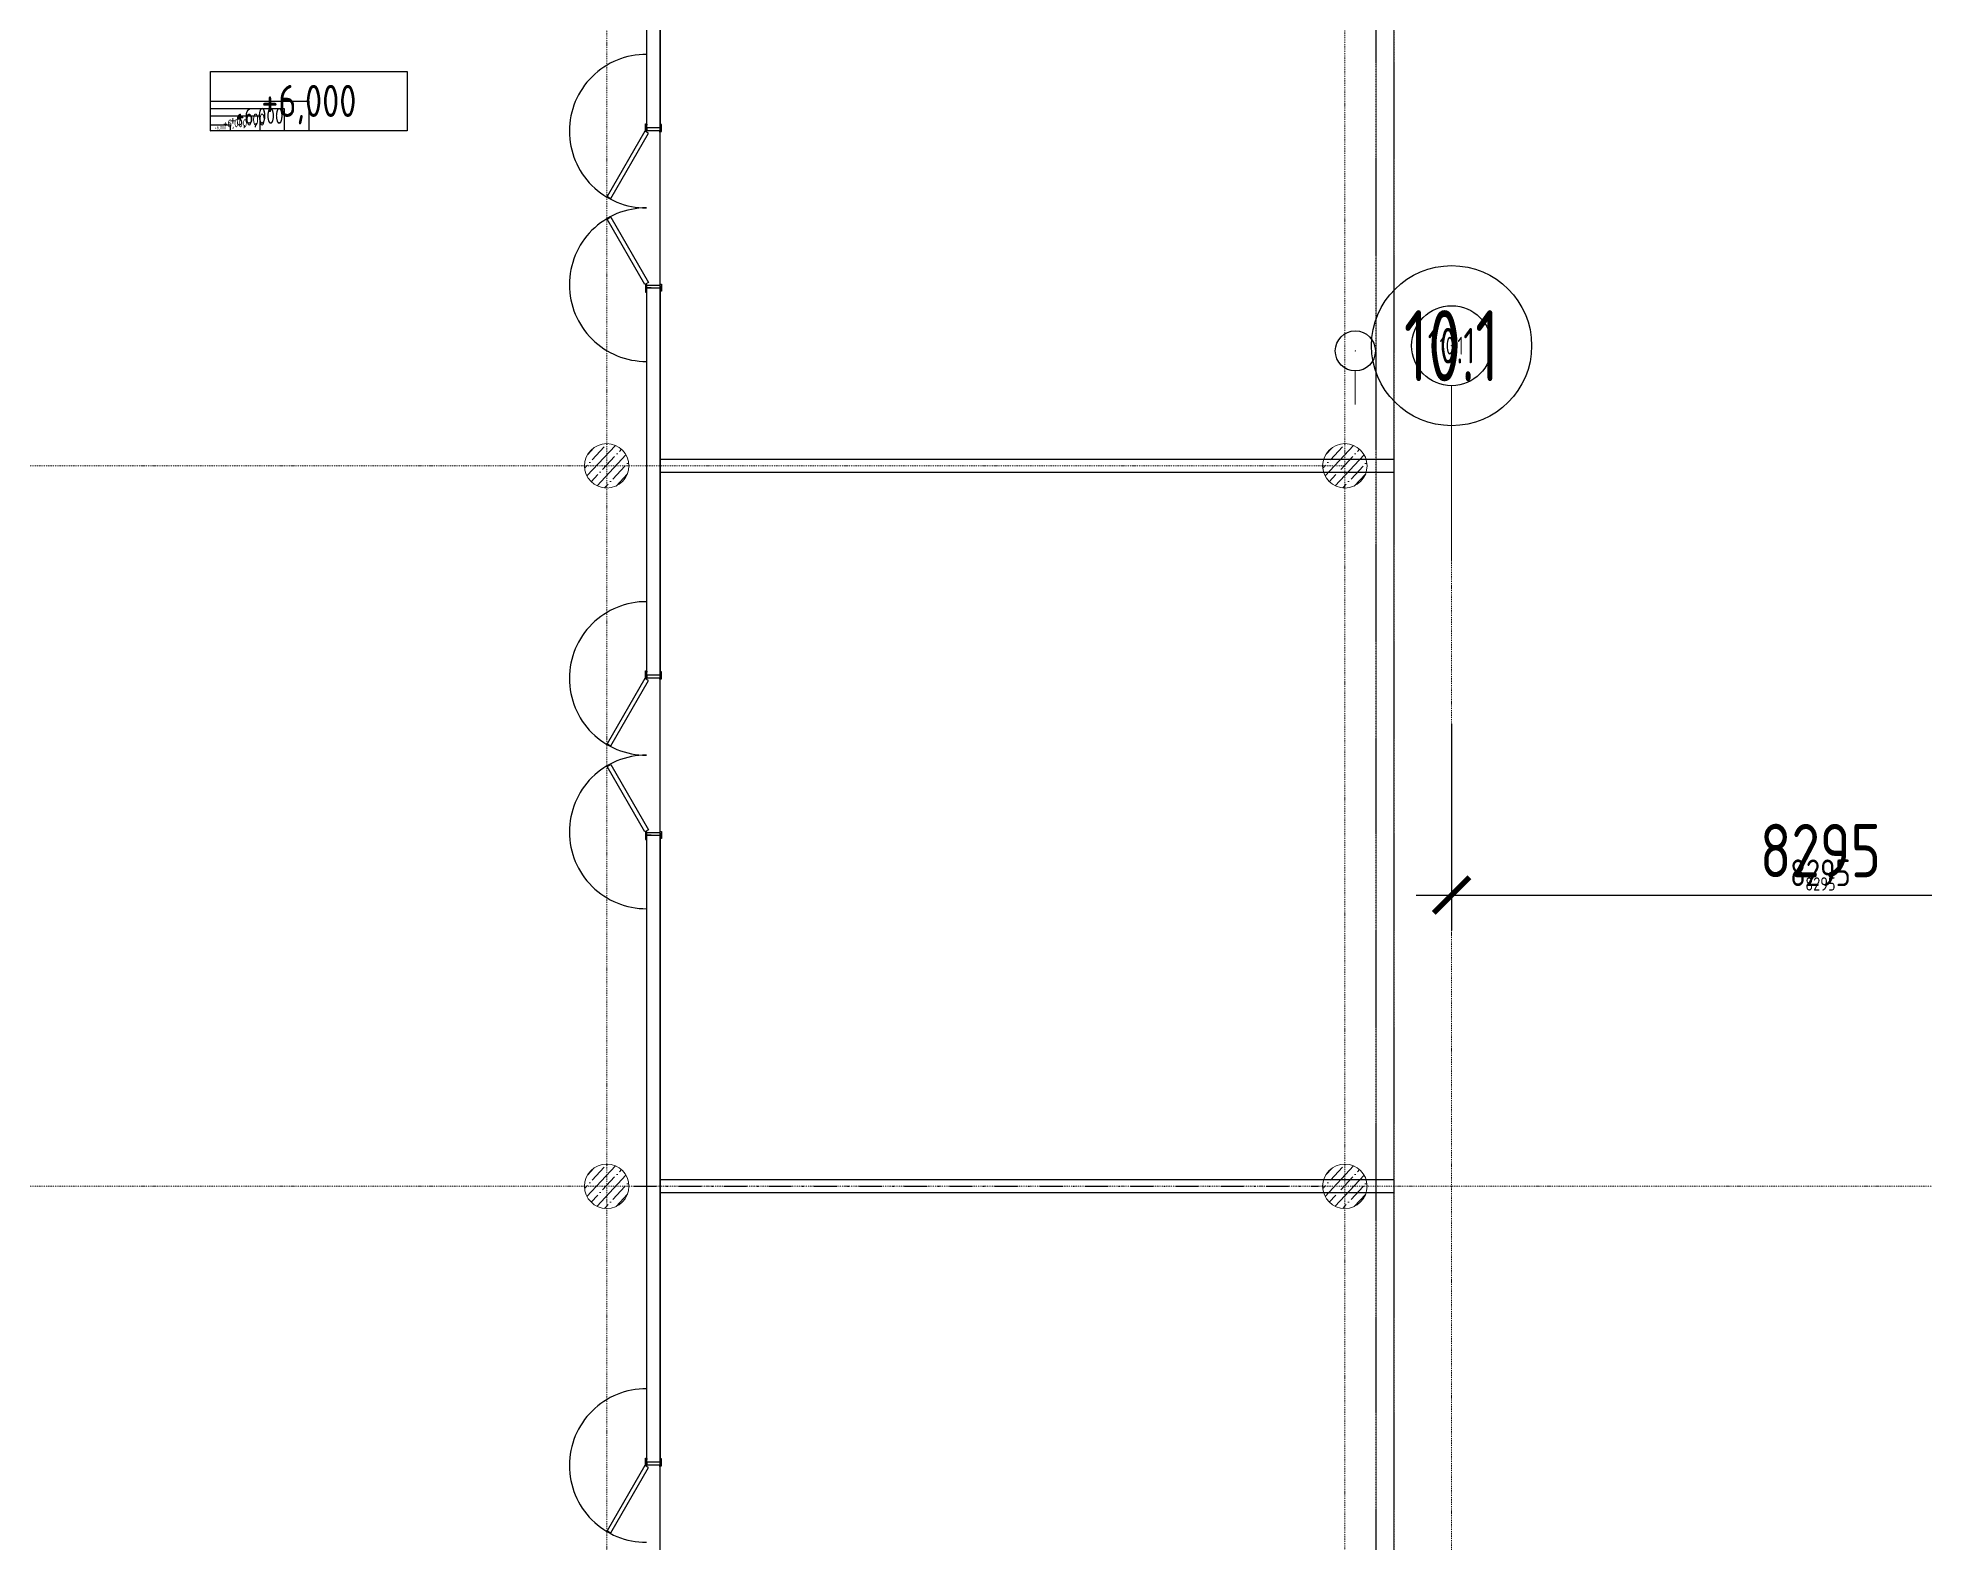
# Model space of a CAD drawing. Header units: millimetres. Extents: x -798 to 124478, y -405 to 121556.
# Drawn here: x 30879 to 52093, y 57976 to 74892 of the extents above; entities that cross this region are included whole.
import ezdxf
from ezdxf.enums import TextEntityAlignment as Align

# ---------------------------------------------------------------- set-up
doc = ezdxf.new("R2010")
doc.units = ezdxf.units.MM
for name, pattern in [('CENTER', [2, 1.25, -0.25, 0.25, -0.25]), ('PHANTOM2', [1.25, 0.625, -0.125, 0.125, -0.125, 0.125, -0.125]), ('Strichpunkt', [25.4, 12.7, -6.35, 0, -6.35])]:
    doc.linetypes.add(name, pattern=pattern)
for name, color, linetype in [('0 @ 0.1', 7, 'Continuous'), ('0 @ 0.2', 7, 'Continuous'), ('0 @ 100', 7, 'Continuous'), ('0 @ 20', 7, 'Continuous'), ('0 @ 200', 7, 'Continuous'), ('0 @ 50', 7, 'Continuous'), ('0 @ 75', 7, 'Continuous'), ('1', 7, 'Continuous'), ('1 @ 0.1', 7, 'Continuous'), ('1 @ 0.15', 7, 'Continuous'), ('1 @ 0.2', 7, 'Continuous'), ('1 @ 100', 7, 'Continuous'), ('1 @ 200', 7, 'Continuous'), ('1 @ 50', 7, 'Continuous'), ('A-ABOVE', 89, 'PHANTOM2'), ('A-DIM', 4, 'Continuous'), ('A-DIM @ 0.1', 4, 'Continuous'), ('A-DIM @ 0.15', 4, 'Continuous'), ('A-DIM @ 0.2', 4, 'Continuous'), ('A-DIM @ 100', 4, 'Continuous'), ('A-DIM @ 200', 4, 'Continuous'), ('A-DIM @ 50', 4, 'Continuous'), ('A-ЭСКИЗ', 250, 'Continuous')]:
    doc.layers.add(name, color=color, linetype=linetype)
for name, color, linetype, lineweight in [('A-AXES', 40, 'CENTER', 5), ('A-Hatch', 253, 'Continuous', 9), ('concreet', 5, 'Continuous', 15)]:
    doc.layers.add(name, color=color, linetype=linetype, lineweight=lineweight)
doc.styles.add('Arch-Dim', font='romans.shx', dxfattribs={"width": 0.75})
doc.dimstyles.new('Масштабируемый', dxfattribs={"dimscale": 100, "dimtxt": 3, "dimasz": 2, "dimexe": 2, "dimexo": 2, "dimgap": 1, "dimtad": 1, "dimdec": 0, "dimzin": 3, "dimdsep": 46, "dimtxsty": 'Arch-Dim', "dimblk": 'ARCHTICK', "dimcen": 2.5, "dimdle": 2, "dimazin": 2, "dimtfac": 0.75, "dimtdec": 0, "dimtmove": 1, "dimatfit": 0, "dimfxl": 1, "dimtolj": 1, "dimtzin": 0, "dimarcsym": 0})

# ---------------------------------------------------------------- blocks, each defined once
blk = doc.blocks.new('*U74')
blk.add_lwpolyline([(0, 3.334192844002973), (11.05298594167689, 3.334192844002973), (11.05298594167689, 0), (0, 0)], close=True)
at = {"style": 'Arch-Dim', "width": 0.75}
blk.add_attdef('УРОВЕНЬ', text='', height=1.8, dxfattribs=at).set_placement((5.526492970838444, 0.7736720477885682), align=Align.CENTER)
blk = doc.blocks.new('*U749')
at = {"layer": '0 @ 0.1', "transparency": 33554687, "xscale": 0.1, "yscale": 0.1, "zscale": 0.1}
blk.add_blockref('*U74', (32822.74386684538, 73846.79767627265), dxfattribs=at).add_auto_attribs({'УРОВЕНЬ': '+6,000'})
at = {"layer": '0 @ 0.2', "transparency": 33554687, "xscale": 0.2, "yscale": 0.2, "zscale": 0.2}
blk.add_blockref('*U74', (32822.74386684538, 73846.79767627265), dxfattribs=at).add_auto_attribs({'УРОВЕНЬ': '+6,000'})
at = {"layer": '0 @ 100', "transparency": 33554687, "xscale": 100, "yscale": 100, "zscale": 100}
blk.add_blockref('*U74', (32822.74386684538, 73846.79767627265), dxfattribs=at).add_auto_attribs({'УРОВЕНЬ': '+6,000'})
at = {"layer": '0 @ 20', "transparency": 33554687, "xscale": 20, "yscale": 20, "zscale": 20}
blk.add_blockref('*U74', (32822.74386684538, 73846.79767627265), dxfattribs=at).add_auto_attribs({'УРОВЕНЬ': '+6,000'})
at = {"layer": '0 @ 200', "transparency": 33554687, "xscale": 200, "yscale": 200, "zscale": 200}
blk.add_blockref('*U74', (32822.74386684538, 73846.79767627265), dxfattribs=at).add_auto_attribs({'УРОВЕНЬ': '+6,000'})
at = {"layer": '0 @ 50', "transparency": 33554687, "xscale": 50, "yscale": 50, "zscale": 50}
blk.add_blockref('*U74', (32822.74386684538, 73846.79767627265), dxfattribs=at).add_auto_attribs({'УРОВЕНЬ': '+6,000'})
at = {"layer": '0 @ 75', "transparency": 33554687, "xscale": 75, "yscale": 75, "zscale": 75}
blk.add_blockref('*U74', (32822.74386684538, 73846.79767627265), dxfattribs=at).add_auto_attribs({'УРОВЕНЬ': '+6,000'})
blk = doc.blocks.new('_ArchTick')
at = {"color": 0, "linetype": 'ByBlock', "const_width": 0.15}
blk.add_lwpolyline([(-0.5, -0.5), (0.5, 0.5)], dxfattribs=at)
blk = doc.blocks.new('*D381')
at = {"layer": 'A-DIM', "color": 0, "lineweight": -2, "ltscale": 50, "transparency": 16777216}
for p, q in [((2206196.667771273, -2366844.346317539), (2206196.667771273, -2368771.264945456)), ((2214491.667771271, -2368053.485887385), (2214491.667771271, -2367971.264945456)), ((2205796.667771273, -2368371.264945456), (2214891.667771271, -2368371.264945456))]:
    blk.add_line(p, q, dxfattribs=at)
at = {"layer": 'Defpoints', "color": 0, "ltscale": 50, "transparency": 16777216}
for p in [(2206196.667771273, -2366444.346317539), (2214491.667771271, -2368371.264945456), (2214491.667771271, -2368453.485887385)]:
    blk.add_point(p, dxfattribs=at)
at = {"layer": 'A-DIM', "color": 0, "lineweight": -2, "ltscale": 50, "transparency": 16777216, "xscale": 400, "yscale": 400, "zscale": 400, "rotation": 180}
blk.add_blockref('_ArchTick', (2206196.667771273, -2368371.264945456), dxfattribs=at)
at = {"layer": 'A-DIM', "color": 0, "lineweight": -2, "ltscale": 50, "transparency": 16777216, "xscale": 400, "yscale": 400, "zscale": 400}
blk.add_blockref('_ArchTick', (2214491.667771271, -2368371.264945456), dxfattribs=at)
at = {"layer": 'A-DIM', "color": 0, "ltscale": 50, "transparency": 16777216, "insert": (2210344.167771272, -2367871.264945456), "char_height": 600, "attachment_point": 5, "style": 'Arch-Dim'}
blk.add_mtext('\\A1;8295', dxfattribs=at)
blk = doc.blocks.new('*D382')
at = {"layer": 'A-DIM', "color": 0, "lineweight": -2, "ltscale": 50, "transparency": 16777216}
for p, q in [((2206196.667771273, -2366444.646317538), (2206196.667771273, -2368371.564945456)), ((2206196.367771273, -2368371.264945456), (2214491.967771271, -2368371.264945456)), ((2214491.667771271, -2368453.185887386), (2214491.667771271, -2368370.964945456))]:
    blk.add_line(p, q, dxfattribs=at)
at = {"layer": 'Defpoints', "color": 0, "ltscale": 50, "transparency": 16777216}
for p in [(2206196.667771273, -2366444.346317539), (2214491.667771271, -2368371.264945456), (2214491.667771271, -2368453.485887385)]:
    blk.add_point(p, dxfattribs=at)
at = {"layer": 'A-DIM', "color": 0, "lineweight": -2, "ltscale": 50, "transparency": 16777216, "xscale": 0.3, "yscale": 0.3, "zscale": 0.3, "rotation": 180}
blk.add_blockref('_ArchTick', (2206196.667771273, -2368371.264945456), dxfattribs=at)
at = {"layer": 'A-DIM', "color": 0, "lineweight": -2, "ltscale": 50, "transparency": 16777216, "xscale": 0.3, "yscale": 0.3, "zscale": 0.3}
blk.add_blockref('_ArchTick', (2214491.667771271, -2368371.264945456), dxfattribs=at)
at = {"layer": 'A-DIM', "color": 0, "ltscale": 50, "transparency": 16777216, "insert": (2210344.167771272, -2368370.889945456), "char_height": 0.45, "attachment_point": 5, "style": 'Arch-Dim'}
blk.add_mtext('\\A1;8295', dxfattribs=at)
blk = doc.blocks.new('*D383')
at = {"layer": 'A-DIM', "color": 0, "lineweight": -2, "ltscale": 50, "transparency": 16777216}
for p, q in [((2206196.667771273, -2366544.346317539), (2206196.667771273, -2368471.264945456)), ((2206096.667771273, -2368371.264945456), (2214591.667771271, -2368371.264945456)), ((2214491.667771271, -2368353.485887385), (2214491.667771271, -2368271.264945456))]:
    blk.add_line(p, q, dxfattribs=at)
at = {"layer": 'Defpoints', "color": 0, "ltscale": 50, "transparency": 16777216}
for p in [(2206196.667771273, -2366444.346317539), (2214491.667771271, -2368371.264945456), (2214491.667771271, -2368453.485887385)]:
    blk.add_point(p, dxfattribs=at)
at = {"layer": 'A-DIM', "color": 0, "lineweight": -2, "ltscale": 50, "transparency": 16777216, "xscale": 100, "yscale": 100, "zscale": 100, "rotation": 180}
blk.add_blockref('_ArchTick', (2206196.667771273, -2368371.264945456), dxfattribs=at)
at = {"layer": 'A-DIM', "color": 0, "lineweight": -2, "ltscale": 50, "transparency": 16777216, "xscale": 100, "yscale": 100, "zscale": 100}
blk.add_blockref('_ArchTick', (2214491.667771271, -2368371.264945456), dxfattribs=at)
at = {"layer": 'A-DIM', "color": 0, "ltscale": 50, "transparency": 16777216, "insert": (2210344.167771272, -2368246.264945456), "char_height": 150, "attachment_point": 5, "style": 'Arch-Dim'}
blk.add_mtext('\\A1;8295', dxfattribs=at)
blk = doc.blocks.new('*D385')
at = {"layer": 'A-DIM', "color": 0, "lineweight": -2, "ltscale": 50, "transparency": 16777216}
for p, q in [((2206196.667771273, -2366644.346317539), (2206196.667771273, -2368571.264945456)), ((2214491.667771271, -2368253.485887385), (2214491.667771271, -2368171.264945456)), ((2205996.667771273, -2368371.264945456), (2214691.667771271, -2368371.264945456))]:
    blk.add_line(p, q, dxfattribs=at)
at = {"layer": 'Defpoints', "color": 0, "ltscale": 50, "transparency": 16777216}
for p in [(2206196.667771273, -2366444.346317539), (2214491.667771271, -2368371.264945456), (2214491.667771271, -2368453.485887385)]:
    blk.add_point(p, dxfattribs=at)
at = {"layer": 'A-DIM', "color": 0, "lineweight": -2, "ltscale": 50, "transparency": 16777216, "xscale": 200, "yscale": 200, "zscale": 200, "rotation": 180}
blk.add_blockref('_ArchTick', (2206196.667771273, -2368371.264945456), dxfattribs=at)
at = {"layer": 'A-DIM', "color": 0, "lineweight": -2, "ltscale": 50, "transparency": 16777216, "xscale": 200, "yscale": 200, "zscale": 200}
blk.add_blockref('_ArchTick', (2214491.667771271, -2368371.264945456), dxfattribs=at)
at = {"layer": 'A-DIM', "color": 0, "ltscale": 50, "transparency": 16777216, "insert": (2210344.167771272, -2368121.264945456), "char_height": 300, "attachment_point": 5, "style": 'Arch-Dim'}
blk.add_mtext('\\A1;8295', dxfattribs=at)
blk = doc.blocks.new('*D386')
at = {"layer": 'A-DIM', "color": 0, "lineweight": -2, "ltscale": 50, "transparency": 16777216}
for p, q in [((2206196.667771273, -2366444.746317538), (2206196.667771273, -2368371.664945456)), ((2206196.267771273, -2368371.264945456), (2214492.067771271, -2368371.264945456)), ((2214491.667771271, -2368453.085887386), (2214491.667771271, -2368370.864945456))]:
    blk.add_line(p, q, dxfattribs=at)
at = {"layer": 'Defpoints', "color": 0, "ltscale": 50, "transparency": 16777216}
for p in [(2206196.667771273, -2366444.346317539), (2214491.667771271, -2368371.264945456), (2214491.667771271, -2368453.485887385)]:
    blk.add_point(p, dxfattribs=at)
at = {"layer": 'A-DIM', "color": 0, "lineweight": -2, "ltscale": 50, "transparency": 16777216, "xscale": 0.4, "yscale": 0.4, "zscale": 0.4, "rotation": 180}
blk.add_blockref('_ArchTick', (2206196.667771273, -2368371.264945456), dxfattribs=at)
at = {"layer": 'A-DIM', "color": 0, "lineweight": -2, "ltscale": 50, "transparency": 16777216, "xscale": 0.4, "yscale": 0.4, "zscale": 0.4}
blk.add_blockref('_ArchTick', (2214491.667771271, -2368371.264945456), dxfattribs=at)
at = {"layer": 'A-DIM', "color": 0, "ltscale": 50, "transparency": 16777216, "insert": (2210344.167771272, -2368370.764945456), "char_height": 0.6000000000000001, "attachment_point": 5, "style": 'Arch-Dim'}
blk.add_mtext('\\A1;8295', dxfattribs=at)
blk = doc.blocks.new('*D387')
at = {"layer": 'A-DIM', "color": 0, "lineweight": -2, "ltscale": 50, "transparency": 16777216}
for p, q in [((2206196.667771273, -2366444.546317539), (2206196.667771273, -2368371.464945456)), ((2206196.467771273, -2368371.264945456), (2214491.867771272, -2368371.264945456)), ((2214491.667771271, -2368453.285887385), (2214491.667771271, -2368371.064945456))]:
    blk.add_line(p, q, dxfattribs=at)
at = {"layer": 'Defpoints', "color": 0, "ltscale": 50, "transparency": 16777216}
for p in [(2206196.667771273, -2366444.346317539), (2214491.667771271, -2368371.264945456), (2214491.667771271, -2368453.485887385)]:
    blk.add_point(p, dxfattribs=at)
at = {"layer": 'A-DIM', "color": 0, "lineweight": -2, "ltscale": 50, "transparency": 16777216, "xscale": 0.2, "yscale": 0.2, "zscale": 0.2, "rotation": 180}
blk.add_blockref('_ArchTick', (2206196.667771273, -2368371.264945456), dxfattribs=at)
at = {"layer": 'A-DIM', "color": 0, "lineweight": -2, "ltscale": 50, "transparency": 16777216, "xscale": 0.2, "yscale": 0.2, "zscale": 0.2}
blk.add_blockref('_ArchTick', (2214491.667771271, -2368371.264945456), dxfattribs=at)
at = {"layer": 'A-DIM', "color": 0, "ltscale": 50, "transparency": 16777216, "insert": (2210344.167771272, -2368371.014945456), "char_height": 0.3, "attachment_point": 5, "style": 'Arch-Dim'}
blk.add_mtext('\\A1;8295', dxfattribs=at)
blk = doc.blocks.new('*U86')
at = {"color": 4, "lineweight": 9}
blk.add_line((4.308280753848363e-13, -4.500000000000001), (1.157720528449143e-12, -12.0692355104693), dxfattribs=at)
at = {"color": 5, "linetype": 'Continuous', "lineweight": 25}
blk.add_circle((0, -8.881784197001252e-16), 4.5, dxfattribs=at)
at = {"color": 5, "linetype": 'Continuous', "lineweight": 25, "style": 'Arch-Dim', "width": 0.65}
blk.add_attdef('Ось', text='', height=4, dxfattribs=at).set_placement((0, -8.881784197001252e-16), align=Align.MIDDLE)
blk = doc.blocks.new('*U897')
at = {"layer": '1 @ 0.1', "transparency": 33554687}
ref = blk.add_blockref('*U86', (2206196.667771269, -2362194.662956941), dxfattribs=dict(at, xscale=0.1, yscale=0.1, zscale=0.1))
ref.add_attrib('Ось', '10.1', dxfattribs={"layer": '0', "color": 5, "linetype": 'Continuous', "lineweight": 25, "height": 0.4, "style": 'Arch-Dim', "width": 0.65}).set_placement((2205114.61048793, -2362253.370360222), align=Align.MIDDLE)
at = {"layer": '1 @ 0.15', "transparency": 33554687, "xscale": 0.15, "yscale": 0.15, "zscale": 0.15}
blk.add_blockref('*U86', (2205114.069188639, -2362253.399728608), dxfattribs=at).add_auto_attribs({'Ось': '10.1'})
at = {"layer": '1 @ 0.2', "transparency": 33554687, "xscale": 0.2, "yscale": 0.2, "zscale": 0.2}
blk.add_blockref('*U86', (2206196.667771269, -2362194.662956941), dxfattribs=at).add_auto_attribs({'Ось': '10.1'})
at = {"layer": '1 @ 100', "transparency": 33554687, "xscale": 100, "yscale": 100, "zscale": 100}
blk.add_blockref('*U86', (2206196.667771269, -2362194.662956941), dxfattribs=at).add_auto_attribs({'Ось': '10.1'})
at = {"layer": '1 @ 200', "transparency": 33554687, "xscale": 200, "yscale": 200, "zscale": 200}
blk.add_blockref('*U86', (2206196.667771269, -2362194.662956941), dxfattribs=at).add_auto_attribs({'Ось': '10.1'})
at = {"layer": '1 @ 50', "transparency": 33554687}
ref = blk.add_blockref('*U86', (2205114.069188639, -2362253.399728608), dxfattribs=dict(at, xscale=50, yscale=50, zscale=50))
ref.add_attrib('Ось', '10.1', dxfattribs={"layer": '0', "color": 5, "linetype": 'Continuous', "lineweight": 25, "height": 200, "style": 'Arch-Dim', "width": 0.65}).set_placement((2206196.667771269, -2362194.662956941), align=Align.MIDDLE)
blk = doc.blocks.new('*U844')
at = {"layer": 'A-DIM @ 0.1', "ltscale": 50, "transparency": 33554687}
dim = blk.add_linear_dim(base=(2214491.667771271, -2368371.264945456), p1=(2206196.667771273, -2366444.346317539), p2=(2214491.667771271, -2368453.485887385), dimstyle='Масштабируемый', override={"dimscale": 0.1, "dimtix": 0, "dimtofl": 1, "dimtmove": 1, "dimatfit": 0}, dxfattribs=at)
dim.commit()
dim.dimension.update_dxf_attribs({"geometry": '*D387', "text_midpoint": (2210344.167771272, -2368371.014945456)})
at = {"layer": 'A-DIM @ 0.15', "ltscale": 50, "transparency": 33554687}
dim = blk.add_linear_dim(base=(2214491.667771271, -2368371.264945456), p1=(2206196.667771273, -2366444.346317539), p2=(2214491.667771271, -2368453.485887385), dimstyle='Масштабируемый', override={"dimscale": 0.15, "dimtix": 0, "dimtofl": 1, "dimtmove": 1, "dimatfit": 0}, dxfattribs=at)
dim.commit()
dim.dimension.update_dxf_attribs({"geometry": '*D382', "text_midpoint": (2210344.167771272, -2368370.889945456)})
at = {"layer": 'A-DIM @ 0.2', "ltscale": 50, "transparency": 33554687}
dim = blk.add_linear_dim(base=(2214491.667771271, -2368371.264945456), p1=(2206196.667771273, -2366444.346317539), p2=(2214491.667771271, -2368453.485887385), dimstyle='Масштабируемый', override={"dimscale": 0.2, "dimtix": 0, "dimtofl": 1, "dimtmove": 1, "dimatfit": 0}, dxfattribs=at)
dim.commit()
dim.dimension.update_dxf_attribs({"geometry": '*D386', "text_midpoint": (2210344.167771272, -2368370.764945456)})
at = {"layer": 'A-DIM @ 100', "ltscale": 50, "transparency": 33554687}
dim = blk.add_linear_dim(base=(2214491.667771271, -2368371.264945456), p1=(2206196.667771273, -2366444.346317539), p2=(2214491.667771271, -2368453.485887385), dimstyle='Масштабируемый', override={"dimscale": 100, "dimtix": 0, "dimtofl": 1, "dimtmove": 1, "dimatfit": 0}, dxfattribs=at)
dim.commit()
dim.dimension.update_dxf_attribs({"geometry": '*D385', "text_midpoint": (2210344.167771272, -2368121.264945456)})
at = {"layer": 'A-DIM @ 200', "ltscale": 50, "transparency": 33554687}
dim = blk.add_linear_dim(base=(2214491.667771271, -2368371.264945456), p1=(2206196.667771273, -2366444.346317539), p2=(2214491.667771271, -2368453.485887385), dimstyle='Масштабируемый', override={"dimscale": 200, "dimtix": 0, "dimtofl": 1, "dimtmove": 1, "dimatfit": 0}, dxfattribs=at)
dim.commit()
dim.dimension.update_dxf_attribs({"geometry": '*D381', "text_midpoint": (2210344.167771272, -2367871.264945456)})
at = {"layer": 'A-DIM @ 50', "ltscale": 50, "transparency": 33554687}
dim = blk.add_linear_dim(base=(2214491.667771271, -2368371.264945456), p1=(2206196.667771273, -2366444.346317539), p2=(2214491.667771271, -2368453.485887385), dimstyle='Масштабируемый', override={"dimscale": 50, "dimtix": 0, "dimtofl": 1, "dimtmove": 1, "dimatfit": 0}, dxfattribs=at)
dim.commit()
dim.dimension.update_dxf_attribs({"geometry": '*D383', "text_midpoint": (2210344.167771272, -2368246.264945456)})
blk = doc.blocks.new('оси 2')
at = {"layer": 'A-AXES', "linetype": 'Strichpunkt', "transparency": 33554687}
for p, q in [((2196696.667771269, -2332747.933194606), (2196696.667771292, -2401097.987776231)), ((2204996.667771267, -2332741.519587612), (2204996.667771292, -2400515.886534483)), ((2206196.667771268, -2362644.662956941), (2206196.667771292, -2400515.886534483)), ((2162290.79141039, -2363545.519644065), (2204996.667771278, -2363545.519644073)), ((2162290.79141039, -2371645.519644065), (2207937.630940329, -2371645.519644073)), ((2282096.996057003, -2371645.519643608), (2207937.630940329, -2371645.519644073))]:
    blk.add_line(p, q, dxfattribs=at)
at = {"layer": '1', "color": 5}
blk.add_blockref('*U897', (0, 0), dxfattribs=at)
at = {"layer": 'A-DIM', "color": 5}
blk.add_blockref('*U844', (0, 0), dxfattribs=at)

msp = doc.modelspace()

# ---------------------------------------------------------------- hatches: boundary and pattern name
at = {"layer": 'A-Hatch'}
h = msp.add_hatch(dxfattribs=at)
h.set_pattern_fill('ANSI35', color=256, scale=24.99999999999999, angle=-177.9339325607498, style=0)
h.set_pattern_definition([(227.0660674392502, (-71834.37034983176, -601058.1833643303), (116.2271652595825, -108.1332906912653), []), (227.0660674392502, (-71946.55062626197, -601062.2303033625), (116.2271652595825, -108.1332906912653), [198.4374999999999, -39.68749999999999, 0, -39.68749999999999])])
edge = h.paths.add_edge_path()
edge.add_arc((37277.58280747023, 70078.6422306634), 249.9999999999661, 233.7637525865332, 329.25658320030146, ccw=False)
edge.add_arc((37277.23327407858, 70078.57262609755), 249.7373591703176, 89.95871700835539, 233.818994382274, ccw=False)
edge.add_arc((37277.96207133506, 70078.63838231745), 249.6721414008858, -30.787149588277316, 90.12595369135192, ccw=False)
h = msp.add_hatch(dxfattribs=at)
h.set_pattern_fill('ANSI35', color=256, scale=24.99999999999999, angle=-177.9339325607498, style=0)
h.set_pattern_definition([(227.0660674392502, (-63534.37034982757, -601058.1833643322), (116.2271652595825, -108.1332906912653), []), (227.0660674392502, (-63646.55062625778, -601062.2303033643), (116.2271652595825, -108.1332906912653), [198.4374999999999, -39.68749999999999, 0, -39.68749999999999])])
edge = h.paths.add_edge_path()
edge.add_arc((45577.58280747419, 70078.64223066154), 249.9999999999661, 233.7637525865332, 329.25658320030146, ccw=False)
edge.add_arc((45577.2332740823, 70078.57262609569), 249.7373591703176, 89.95871700835539, 233.818994382274, ccw=False)
edge.add_arc((45577.96207133902, 70078.63838231559), 249.6721414008858, -30.787149588277316, 90.12595369135192, ccw=False)
h = msp.add_hatch(dxfattribs=at)
h.set_pattern_fill('ANSI35', color=256, scale=24.99999999999999, angle=-177.9339325607498, style=0)
h.set_pattern_definition([(227.0660674392502, (-71834.37034982431, -609158.1833643303), (116.2271652595825, -108.1332906912653), []), (227.0660674392502, (-71946.55062625452, -609162.2303033625), (116.2271652595825, -108.1332906912653), [198.4374999999999, -39.68749999999999, 0, -39.68749999999999])])
edge = h.paths.add_edge_path()
edge.add_arc((37277.58280747745, 61978.64223066341), 249.9999999999661, 233.7637525865332, 329.25658320030146, ccw=False)
edge.add_arc((37277.23327408556, 61978.57262609756), 249.7373591703176, 89.95871700835539, 233.818994382274, ccw=False)
edge.add_arc((37277.96207134228, 61978.63838231746), 249.6721414008858, -30.787149588277316, 90.12595369135192, ccw=False)
h = msp.add_hatch(dxfattribs=at)
h.set_pattern_fill('ANSI35', color=256, scale=24.99999999999999, angle=-177.9339325607498, style=0)
h.set_pattern_definition([(227.0660674392502, (-63534.37034982478, -609158.1833643266), (116.2271652595825, -108.1332906912653), []), (227.0660674392502, (-63646.55062625499, -609162.2303033588), (116.2271652595825, -108.1332906912653), [198.4374999999999, -39.68749999999999, 0, -39.68749999999999])])
edge = h.paths.add_edge_path()
edge.add_arc((45577.58280747698, 61978.64223066714), 249.9999999999661, 233.7637525865332, 329.25658320030146, ccw=False)
edge.add_arc((45577.2332740851, 61978.57262610128), 249.7373591703176, 89.95871700835539, 233.818994382274, ccw=False)
edge.add_arc((45577.96207134181, 61978.63838232119), 249.6721414008858, -30.787149588277316, 90.12595369135192, ccw=False)

# ---------------------------------------------------------------- linework, layer by layer
at = {"linetype": 'Continuous'}
for p, q in [((37877.58280984627, 55054.14217218334), (37877.58280984627, 77878.64217218333)), ((37706.88280984631, 73841.40217218311), (37282.7628098462, 73106.79217218324)), ((37747.2628098462, 73818.13277218347), (37706.88280984631, 73841.43277218328)), ((37712.06280984625, 73847.64277218324), (37712.06280984625, 73925.2327721831)), ((37712.06280984625, 73925.2327721831), (37724.48280984641, 73925.2327721831)), ((37724.58280984627, 73847.64277218324), (37712.06280984625, 73847.64277218324)), ((37727.58280984627, 73910.61277218298), (37721.48280984641, 73906.43277218328)), ((37721.48280984641, 73906.43277218328), (37721.48280984641, 73868.33277218319)), ((37721.48280984641, 73868.33277218319), (37727.58280984627, 73864.2327721831)), ((37724.48280984641, 73925.2327721831), (37724.48280984641, 73922.13277218347)), ((37724.48280984641, 73922.13277218347), (37727.58280984627, 73922.13277218347)), ((37727.58280984627, 73850.83277218319), (37724.58280984627, 73850.74277218334)), ((37724.58280984627, 73850.74277218334), (37724.58280984627, 73847.64277218324)), ((37727.58280984627, 73922.13277218347), (37727.58280984627, 73910.61277218298)), ((37877.5828098465, 73878.68277218328), (37727.58280984627, 73878.68277218328)), ((37727.58280984627, 73878.68277218328), (37727.58280984627, 73847.64277218324)), ((37727.58280984627, 73847.64277218324), (37876.21280984662, 73847.64277218324)), ((37876.21280984639, 73832.13277218347), (37876.21280984639, 73847.64277218324)), ((37877.58280984627, 73832.13277218347), (37876.21280984639, 73832.13277218347)), ((37880.68280984613, 73911.78277218337), (37877.58280984627, 73911.78277218337)), ((37877.58280984627, 73900.24277218334), (37883.68280984613, 73896.07277218341)), ((37883.67280984635, 73857.9827721831), (37877.58280984627, 73853.88277218347)), ((37877.58280984627, 73840.4827721831), (37880.57280984626, 73840.40277218302)), ((37880.57280984626, 73840.40277218302), (37880.57280984626, 73837.3027721834)), ((37880.57280984626, 73837.3027721834), (37893.09280984628, 73837.3027721834)), ((37880.68280984613, 73914.88277218347), (37880.68280984613, 73911.78277218337)), ((37893.11280984629, 73914.88277218347), (37880.68280984613, 73914.88277218347)), ((37883.68280984613, 73896.07277218341), (37883.67280984635, 73857.9827721831)), ((37893.09280984628, 73837.3027721834), (37893.11280984629, 73914.88277218347)), ((37893.09280984628, 73837.3027721834), (37893.11280984629, 73909.71277218354)), ((37323.11280984629, 73083.4721721834), (37747.2628098462, 73818.09217218352)), ((37282.7628098462, 73106.79217218324), (37323.11280984629, 73083.4721721834)), ((37282.7628098462, 72850.51217218344), (37323.11280984629, 72873.82217218303)), ((37706.88280984631, 72115.89217218333), (37282.7628098462, 72850.51217218344)), ((37323.11280984629, 72873.82217218303), (37747.2628098462, 72139.19217218315)), ((37747.2628098462, 72139.19217218315), (37706.88280984631, 72115.89217218333)), ((37712.06280984625, 72109.68217218337), (37712.06280984625, 72032.09217218352)), ((37724.58280984627, 72109.68217218337), (37712.06280984625, 72109.68217218337)), ((37712.06280984625, 72032.09217218352), (37724.48280984641, 72032.09217218352)), ((37721.48280984641, 72088.99217218343), (37727.58280984627, 72093.09217218352)), ((37721.48280984641, 72050.89217218333), (37721.48280984641, 72088.99217218343)), ((37727.58280984627, 72046.71217218363), (37721.48280984641, 72050.89217218333)), ((37724.48280984641, 72035.19217218315), (37727.58280984627, 72035.19217218315)), ((37724.48280984641, 72032.09217218352), (37724.48280984641, 72035.19217218315)), ((37724.58280984627, 72106.58217218328), (37724.58280984627, 72109.68217218337)), ((37727.58280984627, 72106.49217218343), (37724.58280984627, 72106.58217218328)), ((37727.58280984627, 72109.68217218337), (37876.21280984662, 72109.68217218337)), ((37727.58280984627, 72078.64217218333), (37727.58280984627, 72109.68217218337)), ((37777.58280984627, 72078.64217218333), (37727.58280984627, 72078.64217218333)), ((37727.58280984627, 72035.19217218315), (37727.58280984627, 72046.71217218363)), ((37876.21280984639, 72125.19217218315), (37876.21280984639, 72109.68217218337)), ((37877.58280984627, 72125.19217218315), (37876.21280984639, 72125.19217218315)), ((37877.58280984627, 72116.84217218352), (37880.57280984626, 72116.9221721836)), ((37883.67280984635, 72099.34217218352), (37877.58280984627, 72103.44217218315)), ((37877.58280984627, 72057.08217218328), (37883.68280984613, 72061.2521721832)), ((37880.68280984613, 72045.54217218324), (37877.58280984627, 72045.54217218324)), ((37880.57280984626, 72116.9221721836), (37880.57280984626, 72120.02217218322)), ((37880.57280984626, 72120.02217218322), (37893.09280984628, 72120.02217218322)), ((37880.68280984613, 72042.44217218315), (37880.68280984613, 72045.54217218324)), ((37893.11280984629, 72042.44217218315), (37880.68280984613, 72042.44217218315)), ((37883.68280984613, 72061.2521721832), (37883.67280984635, 72099.34217218352)), ((37893.09280984628, 72120.02217218322), (37893.11280984629, 72047.61217218307)), ((37893.09280984628, 72120.02217218322), (37893.11280984629, 72042.44217218315)), ((37706.88280984631, 67688.3521721833), (37282.7628098462, 66953.74217218343)), ((37747.2628098462, 67665.08277218365), (37706.88280984631, 67688.38277218347)), ((37712.06280984625, 67694.59277218343), (37712.06280984625, 67772.18277218328)), ((37712.06280984625, 67772.18277218328), (37724.48280984641, 67772.18277218328)), ((37724.58280984627, 67694.59277218343), (37712.06280984625, 67694.59277218343)), ((37727.58280984627, 67757.56277218317), (37721.48280984641, 67753.38277218347)), ((37721.48280984641, 67753.38277218347), (37721.48280984641, 67715.28277218337)), ((37721.48280984641, 67715.28277218337), (37727.58280984627, 67711.18277218328)), ((37724.48280984641, 67772.18277218328), (37724.48280984641, 67769.08277218365)), ((37724.48280984641, 67769.08277218365), (37727.58280984627, 67769.08277218365)), ((37727.58280984627, 67697.78277218337), (37724.58280984627, 67697.69277218352)), ((37724.58280984627, 67697.69277218352), (37724.58280984627, 67694.59277218343)), ((37727.58280984627, 67769.08277218365), (37727.58280984627, 67757.56277218317)), ((37877.5828098465, 67725.63277218347), (37727.58280984627, 67725.63277218347)), ((37727.58280984627, 67725.63277218347), (37727.58280984627, 67694.59277218343)), ((37727.58280984627, 67694.59277218343), (37876.21280984662, 67694.59277218343)), ((37876.21280984639, 67679.08277218365), (37876.21280984639, 67694.59277218343)), ((37877.58280984627, 67679.08277218365), (37876.21280984639, 67679.08277218365)), ((37880.68280984613, 67758.73277218356), (37877.58280984627, 67758.73277218356)), ((37877.58280984627, 67747.19277218352), (37883.68280984613, 67743.0227721836)), ((37883.67280984635, 67704.93277218328), (37877.58280984627, 67700.83277218365)), ((37877.58280984627, 67687.43277218328), (37880.57280984626, 67687.3527721832)), ((37880.57280984626, 67687.3527721832), (37880.57280984626, 67684.25277218358)), ((37880.57280984626, 67684.25277218358), (37893.09280984628, 67684.25277218358)), ((37880.68280984613, 67761.83277218365), (37880.68280984613, 67758.73277218356)), ((37893.11280984629, 67761.83277218365), (37880.68280984613, 67761.83277218365)), ((37883.68280984613, 67743.0227721836), (37883.67280984635, 67704.93277218328)), ((37893.09280984628, 67684.25277218358), (37893.11280984629, 67761.83277218365)), ((37893.09280984628, 67684.25277218358), (37893.11280984629, 67756.66277218373)), ((37323.11280984629, 66930.4221721836), (37747.2628098462, 67665.0421721837)), ((37282.7628098462, 66953.74217218343), (37323.11280984629, 66930.4221721836)), ((37282.7628098462, 66697.46217218363), (37323.11280984629, 66720.77217218322)), ((37706.88280984631, 65962.84217218352), (37282.7628098462, 66697.46217218363)), ((37323.11280984629, 66720.77217218322), (37747.2628098462, 65986.14217218333)), ((37747.2628098462, 65986.14217218333), (37706.88280984631, 65962.84217218352)), ((37712.06280984625, 65956.63217218356), (37712.06280984625, 65879.0421721837)), ((37724.58280984627, 65956.63217218356), (37712.06280984625, 65956.63217218356)), ((37712.06280984625, 65879.0421721837), (37724.48280984641, 65879.0421721837)), ((37721.48280984641, 65935.94217218361), (37727.58280984627, 65940.0421721837)), ((37721.48280984641, 65897.84217218352), (37721.48280984641, 65935.94217218361)), ((37727.58280984627, 65893.66217218382), (37721.48280984641, 65897.84217218352)), ((37724.48280984641, 65882.14217218333), (37727.58280984627, 65882.14217218333)), ((37724.48280984641, 65879.0421721837), (37724.48280984641, 65882.14217218333)), ((37724.58280984627, 65953.53217218346), (37724.58280984627, 65956.63217218356)), ((37727.58280984627, 65953.44217218361), (37724.58280984627, 65953.53217218346)), ((37727.58280984627, 65956.63217218356), (37876.21280984662, 65956.63217218356)), ((37727.58280984627, 65925.59217218352), (37727.58280984627, 65956.63217218356)), ((37777.58280984627, 65925.59217218352), (37727.58280984627, 65925.59217218352)), ((37727.58280984627, 65882.14217218333), (37727.58280984627, 65893.66217218382)), ((37876.21280984639, 65972.14217218333), (37876.21280984639, 65956.63217218356)), ((37877.58280984627, 65972.14217218333), (37876.21280984639, 65972.14217218333)), ((37877.58280984627, 65963.7921721837), (37880.57280984626, 65963.87217218378)), ((37883.67280984635, 65946.2921721837), (37877.58280984627, 65950.39217218333)), ((37877.58280984627, 65904.03217218346), (37883.68280984613, 65908.20217218339)), ((37880.68280984613, 65892.49217218343), (37877.58280984627, 65892.49217218343)), ((37880.57280984626, 65963.87217218378), (37880.57280984626, 65966.9721721834)), ((37880.57280984626, 65966.9721721834), (37893.09280984628, 65966.9721721834)), ((37880.68280984613, 65889.39217218333), (37880.68280984613, 65892.49217218343)), ((37893.11280984629, 65889.39217218333), (37880.68280984613, 65889.39217218333)), ((37883.68280984613, 65908.20217218339), (37883.67280984635, 65946.2921721837)), ((37893.09280984628, 65966.9721721834), (37893.11280984629, 65894.56217218326)), ((37893.09280984628, 65966.9721721834), (37893.11280984629, 65889.39217218333)), ((37706.88280984631, 58838.61217218308), (37282.7628098462, 58104.00217218321)), ((37323.11280984629, 58080.68217218338), (37747.2628098462, 58815.30217218349)), ((37747.2628098462, 58815.34277218344), (37706.88280984631, 58838.64277218325)), ((37712.06280984625, 58844.85277218321), (37712.06280984625, 58922.44277218307)), ((37712.06280984625, 58922.44277218307), (37724.48280984641, 58922.44277218307)), ((37724.58280984627, 58844.85277218321), (37712.06280984625, 58844.85277218321)), ((37727.58280984627, 58907.82277218295), (37721.48280984641, 58903.64277218325)), ((37721.48280984641, 58903.64277218325), (37721.48280984641, 58865.54277218316)), ((37721.48280984641, 58865.54277218316), (37727.58280984627, 58861.44277218307)), ((37724.48280984641, 58922.44277218307), (37724.48280984641, 58919.34277218344)), ((37724.48280984641, 58919.34277218344), (37727.58280984627, 58919.34277218344)), ((37727.58280984627, 58848.04277218316), (37724.58280984627, 58847.95277218331)), ((37724.58280984627, 58847.95277218331), (37724.58280984627, 58844.85277218321)), ((37727.58280984627, 58919.34277218344), (37727.58280984627, 58907.82277218295)), ((37877.5828098465, 58875.89277218325), (37727.58280984627, 58875.89277218325)), ((37727.58280984627, 58875.89277218325), (37727.58280984627, 58844.85277218321)), ((37727.58280984627, 58844.85277218321), (37876.21280984662, 58844.85277218321)), ((37876.21280984639, 58829.34277218344), (37876.21280984639, 58844.85277218321)), ((37877.58280984627, 58829.34277218344), (37876.21280984639, 58829.34277218344)), ((37880.68280984613, 58908.99277218334), (37877.58280984627, 58908.99277218334)), ((37877.58280984627, 58897.45277218331), (37883.68280984613, 58893.28277218338)), ((37883.67280984635, 58855.19277218307), (37877.58280984627, 58851.09277218344)), ((37877.58280984627, 58837.69277218307), (37880.57280984626, 58837.61277218299)), ((37880.57280984626, 58837.61277218299), (37880.57280984626, 58834.51277218336)), ((37880.57280984626, 58834.51277218336), (37893.09280984628, 58834.51277218336)), ((37880.68280984613, 58912.09277218344), (37880.68280984613, 58908.99277218334)), ((37893.11280984629, 58912.09277218344), (37880.68280984613, 58912.09277218344)), ((37883.68280984613, 58893.28277218338), (37883.67280984635, 58855.19277218307)), ((37893.09280984628, 58834.51277218336), (37893.11280984629, 58912.09277218344)), ((37893.09280984628, 58834.51277218336), (37893.11280984629, 58906.92277218351)), ((37282.7628098462, 58104.00217218321), (37323.11280984629, 58080.68217218338))]:
    msp.add_line(p, q, dxfattribs=at)
at = {"color": 3, "linetype": 'Strichpunkt', "ltscale": 20}
msp.add_line((37577.58026989165, 61978.60991680758), (45277.58026987978, 61978.64228914861), dxfattribs=at)
at = {"linetype": 'Continuous', "flags": 128}
for points in [[(37726.11286484275, 74704.50217768872, 0.199648431137806), (37112.49864708225, 74454.16549729226, 0.1996484311402325), (36857.35362489533, 73842.53498837208, 0.1996484311666216), (37111.16153323476, 73230.34840941658, 0.199648431136721), (37724.22726270708, 72978.67148728012)], [(37724.25290932378, 72978.64213957307, 0.1996484311618316), (37111.17303443479, 72726.98066622434, 0.1996484311624693), (36857.3441973069, 72114.7949496279, 0.1996484311247705), (37112.4738510676, 71503.15020802194, 0.1996484311325913), (37726.08732501336, 71252.79259428936)], [(37726.11286484275, 68551.4521776889, 0.199648431137806), (37112.49864708225, 68301.11549729244, 0.1996484311402325), (36857.35362489533, 67689.48498837226, 0.1996484311666216), (37111.16153323476, 67077.29840941676, 0.199648431136721), (37724.22726270708, 66825.62148728031)], [(37724.25290932378, 66825.59213957326, 0.1996484311618316), (37111.17303443479, 66573.93066622452, 0.1996484311624693), (36857.3441973069, 65961.74494962809, 0.1996484311247705), (37112.4738510676, 65350.10020802213, 0.1996484311325913), (37726.08732501336, 65099.74259428956)], [(37726.11286484275, 59701.71217768869, 0.199648431137806), (37112.49864708225, 59451.37549729223, 0.1996484311402325), (36857.35362489533, 58839.74498837205, 0.1996484311666216), (37111.16153323476, 58227.55840941655, 0.199648431136721), (37724.22726270708, 57975.88148728009)]]:
    msp.add_lwpolyline(points, format="xyb", dxfattribs=at)
at = {"linetype": 'Continuous'}
for centre, radius in [((37719.96280984639, 73842.03277218337), 4.85999999998603), ((37719.96280984639, 73842.03277218337), 3.92000000004191), ((37719.96280984639, 72115.29217218324), 4.85999999998603), ((37719.96280984639, 72115.29217218324), 3.92000000004191), ((37719.96280984639, 67688.98277218356), 4.85999999998603), ((37719.96280984639, 67688.98277218356), 3.92000000004191), ((37719.96280984639, 65962.24217218343), 4.85999999998603), ((37719.96280984639, 65962.24217218343), 3.92000000004191), ((37719.96280984639, 58839.24277218334), 4.85999999998603), ((37719.96280984639, 58839.24277218334), 3.92000000004191)]:
    msp.add_circle(centre, radius, dxfattribs=at)
at = {"layer": 'A-ABOVE', "ltscale": 5, "transparency": 33554687}
msp.add_lwpolyline([(46127.14142912801, 82628.64217218426), (46127.58281039831, 53978.64217218241), (45927.58281039831, 53978.64217218241), (45927.58281039831, 82628.64217218426)], close=True, dxfattribs=at)
at = {"layer": 'A-ЭСКИЗ', "color": 165, "ltscale": 5, "true_color": 0x2b56a6, "transparency": 33554687}
for points in [[(37727.58280984627, 82628.64217218426), (37877.58280984627, 82628.64217218426), (37877.58280984627, 73878.68277218328), (37727.58280984627, 73878.68277218328)], [(37727.58280984627, 72078.64217218333), (37877.58280984627, 72078.64217218333), (37877.58280984627, 67725.63277218347), (37727.58280984627, 67725.63277218347)], [(37877.58280984766, 70003.64217217868), (37877.58280984766, 70153.64217217868), (46127.5828103997, 70153.64217217216), (46127.5828103997, 70003.64217217216)], [(37727.58280984627, 65925.59217218352), (37877.58280984627, 65925.59217218352), (37877.58280984627, 58875.89277218325), (37727.58280984627, 58875.89277218325)], [(37877.58280984627, 61903.64217218427), (37877.58280984627, 62053.64217218427), (46127.58281039831, 62053.64217217775), (46127.58281039831, 61903.64217217775)]]:
    msp.add_lwpolyline(points, close=True, dxfattribs=at)
at = {"layer": 'concreet', "lineweight": 9, "ltscale": 200}
msp.add_lwpolyline([(12077.58253721974, 88628.64217218333), (12077.58280984627, 95698.64217218333), (46127.58281039831, 95698.64217218333), (46127.58281039831, 47228.64217956314)], dxfattribs=at)
at = {"layer": 'concreet'}
for centre in [(37277.58280747023, 70078.64223066387), (45577.58280747419, 70078.64223066201), (37277.58280747745, 61978.64223066388), (45577.58280747698, 61978.6422306676)]:
    msp.add_circle(centre, 250, dxfattribs=at)

# ---------------------------------------------------------------- block references
msp.add_blockref('оси 2', (-2159419.084963866, 2433624.16181625))
at = {"color": 5}
msp.add_blockref('*U749', (0, 0), dxfattribs=at)

doc.saveas('drawing.dxf')
